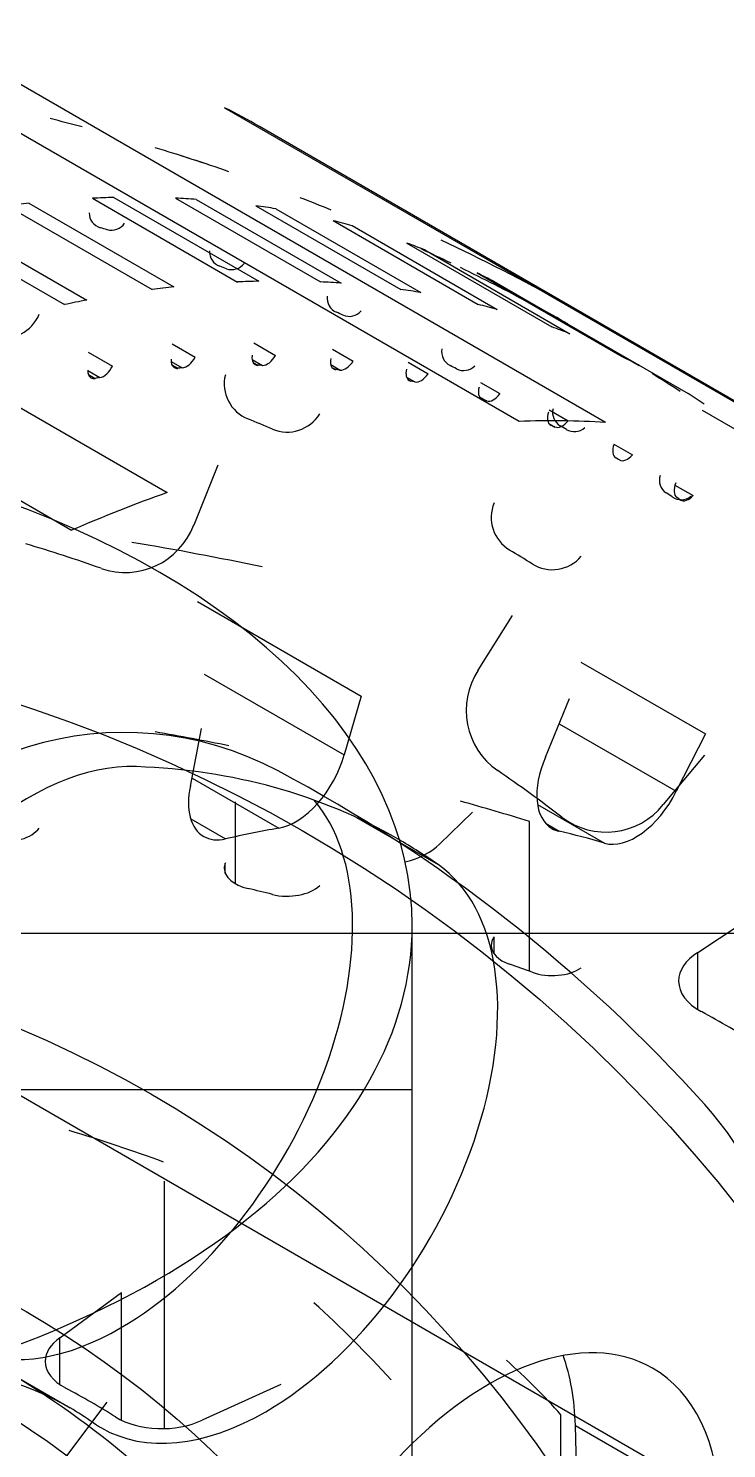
# Model space of a CAD drawing. Header units: millimetres. Extents: x 182.3 to 237.8, y 132.2 to 164.6.
# Drawn here: x 213.65 to 218.94, y 153.8 to 164.55 of the extents above; entities that cross this region are included whole.
import ezdxf

# ---------------------------------------------------------------- set-up
doc = ezdxf.new("R2010")
doc.units = ezdxf.units.MM
for name, color, linetype in [('V_06_Gears_Drive_Az_Pinion_0', 7, 'CONTINUOUS'), ('V_06_Gears_Drive_Az_Pinion_1', 7, 'CONTINUOUS'), ('V_06_Gears_Drive_Az_Pinion_2', 7, 'CONTINUOUS'), ('V_06_Gears_Drive_Az_Pinion_3', 7, 'CONTINUOUS'), ('V_06_Gears_Drive_El_Drive_Shaft_2', 7, 'CONTINUOUS'), ('V_06_Gears_Drive_El_Gear_2', 7, 'CONTINUOUS'), ('V_06_Gears_Drive_El_Gear_3', 7, 'CONTINUOUS'), ('V_06_Gears_Drive_El_Pinion_2', 7, 'CONTINUOUS'), ('V_06_Gears_Drive_El_Pinion_3', 7, 'CONTINUOUS'), ('V_06_Gears_Drive_El_Shaft_Bushing_0', 7, 'CONTINUOUS'), ('V_06_Gears_Drive_El_Shaft_Bushing_1', 7, 'CONTINUOUS'), ('V_06_Gears_Drive_El_Shaft_Bushing_2', 7, 'CONTINUOUS'), ('V_06_Gears_Drive_El_Shaft_Bushing_3', 7, 'CONTINUOUS'), ('V_06_Gears_Drive_Sensor_Gear_1', 7, 'CONTINUOUS'), ('V_06_Gears_Drive_Sensor_Gear_3', 7, 'CONTINUOUS'), ('V_06_Gears_Drive_Sensor_Idler_1', 7, 'CONTINUOUS'), ('V_06_Gears_Drive_Sensor_Idler_3', 7, 'CONTINUOUS')]:
    doc.layers.add(name, color=color, linetype=linetype)

msp = doc.modelspace()

# ---------------------------------------------------------------- linework, layer by layer
at = {"layer": 'V_06_Gears_Drive_Az_Pinion_0'}
msp.add_line((216.559, 149.229), (216.559, 156.516), dxfattribs=at)
msp.add_open_spline([(203.441, 156.516), (203.606, 156.516), (204.091, 156.516), (204.872, 156.516), (205.911, 156.516), (207.154, 156.516), (208.541, 156.516), (210, 156.516), (211.459, 156.516), (212.846, 156.516), (214.089, 156.516), (215.128, 156.516), (215.909, 156.516), (216.394, 156.516), (216.559, 156.516)], degree=1, dxfattribs=at)
at = {"layer": 'V_06_Gears_Drive_Az_Pinion_1'}
for p, q in [((215.086, 161.243), (214.904, 160.789)), ((217.06, 159.691), (217.32, 160.104)), ((218.775, 159.047), (218.461, 158.672))]:
    msp.add_line(p, q, dxfattribs=at)
msp.add_circle((210, 148.5), 6.559, dxfattribs=at)
for centre, radius, start, end in [((209.999, 148.501), 15.957, 61.135, 64.8595), ((214.385, 160.984), 0.554, -109.319, -20.5543), ((210, 148.5), 12.678, 70.6434, 73.3566), ((217.522, 159.385), 0.554, 146.5543, -124.681), ((210, 148.5), 12.678, 52.6434, 55.3566), ((218.028, 159.018), 0.554, -127.319, -38.5543)]:
    msp.add_arc(centre, radius, start, end, dxfattribs=at)
at = {"layer": 'V_06_Gears_Drive_Az_Pinion_2'}
msp.add_line((216.559, 149.229), (216.559, 156.516), dxfattribs=at)
msp.add_open_spline([(211.026, 156.516), (211.674, 156.516), (212.305, 156.516), (212.912, 156.516), (213.489, 156.516), (214.031, 156.516), (214.532, 156.516), (214.987, 156.516), (215.391, 156.516), (215.74, 156.516), (216.031, 156.516), (216.26, 156.516), (216.425, 156.516), (216.525, 156.516), (216.559, 156.516)], degree=1, dxfattribs=at)
at = {"layer": 'V_06_Gears_Drive_Az_Pinion_3'}
for p, q in [((217.017, 158.615), (216.766, 158.373)), ((216.559, 151.808), (216.559, 157.758)), ((218.724, 157.552), (219.045, 157.764)), ((218.724, 157.12), (218.724, 157.552))]:
    msp.add_line(p, q, dxfattribs=at)
for centre, major_axis, start_param, end_param in [((210, 157.758), (6.559, 0), 0, 3.141593), ((209.999, 151.808), (15.957, 0), 1.224086, 1.289091), ((216.284, 158.531), (-0.554, 0), -4.300646, -3.657412), ((210, 157.758), (6.559, 0), 3.141593, 5.654867), ((210, 157.758), (6.559, 0), 5.654867, 0), ((219.132, 157.336), (-0.554, 0), -0.740818, 0), ((219.132, 157.336), (-0.554, 0), 0, -5.474766), ((210, 151.808), (12.678, 0), 0.761721, 0.809076)]:
    msp.add_ellipse(centre, major_axis=major_axis, ratio=0.57735, start_param=start_param, end_param=end_param, dxfattribs=at)
at = {"layer": 'V_06_Gears_Drive_El_Drive_Shaft_2'}
msp.add_circle((210, 148.5), 6.333, dxfattribs=at)
at = {"layer": 'V_06_Gears_Drive_El_Gear_2'}
for centre, radius, start, end in [((210, 148.5), 15.833, 75.1436, 76.0562), ((210, 148.5), 15.833, 71.5436, 72.4562), ((210, 148.5), 15.833, 67.9436, 68.8562), ((214.229, 163.154), 0.118, -179.267, -106.0382), ((210, 148.5), 15.134, 73.698, 73.902), ((214.281, 163.139), 0.118, -106.3618, -33.133), ((215.141, 162.86), 0.118, 177.133, -109.6382), ((210, 148.5), 15.833, 64.3436, 65.2562), ((210, 148.5), 15.134, 70.098, 70.302), ((215.192, 162.841), 0.118, -109.9618, -36.733), ((216.032, 162.509), 0.118, 173.533, -113.2382), ((210, 148.5), 15.134, 66.498, 66.702), ((216.082, 162.487), 0.118, -113.5618, -40.333), ((210, 148.5), 15.833, 60.7436, 61.6562), ((216.9, 162.102), 0.118, 169.933, -116.8382), ((210, 148.5), 15.134, 62.898, 63.102), ((216.949, 162.077), 0.118, -117.1618, -43.933), ((210, 148.5), 15.833, 57.1436, 58.0562), ((217.741, 161.642), 0.118, 166.333, -120.4382), ((210, 148.5), 15.134, 59.298, 59.502), ((217.787, 161.614), 0.118, -120.7618, -47.533), ((218.55, 161.13), 0.118, 162.733, -124.0382), ((210, 148.5), 15.134, 55.698, 55.902), ((218.596, 161.099), 0.118, -124.3618, -51.133), ((214.377, 156.732), 2.486, 62, -118), ((210, 148.5), 11.809, 42, 62), ((216.928, 154.738), 2.486, -90, 42), ((210, 148.5), 6.837, 42, 62)]:
    msp.add_arc(centre, radius, start, end, dxfattribs=at)
at = {"layer": 'V_06_Gears_Drive_El_Gear_3'}
for p, q in [((214.137, 163.264), (215.236, 162.629)), ((214.298, 163.269), (215.397, 162.635)), ((214.766, 163.264), (215.865, 162.63)), ((214.922, 163.255), (216.021, 162.621)), ((213.489, 163.206), (214.588, 162.572)), ((213.655, 163.226), (214.754, 162.592)), ((215.374, 163.207), (216.473, 162.573)), ((215.525, 163.184), (216.624, 162.55)), ((212.825, 163.092), (213.924, 162.458)), ((212.995, 163.126), (214.094, 162.492)), ((215.959, 163.094), (217.058, 162.46)), ((216.103, 163.056), (217.202, 162.422)), ((216.518, 162.924), (217.617, 162.29)), ((216.656, 162.872), (217.754, 162.238)), ((217.049, 162.699), (218.148, 162.064)), ((217.179, 162.633), (218.278, 161.998)), ((217.551, 162.418), (218.65, 161.784)), ((215.359, 162.168), (215.523, 162.073)), ((214.105, 162.099), (214.288, 161.993)), ((214.741, 162.16), (214.914, 162.061)), ((215.955, 162.122), (216.112, 162.031)), ((214.101, 161.958), (214.192, 161.905)), ((214.732, 162.028), (214.817, 161.979)), ((214.738, 162.001), (214.782, 161.976)), ((215.346, 162.043), (215.425, 161.998)), ((215.354, 162.019), (215.391, 161.998)), ((215.942, 162.004), (216.013, 161.962)), ((215.951, 161.983), (215.98, 161.966)), ((216.528, 162.022), (216.68, 161.935)), ((214.106, 161.928), (214.156, 161.899)), ((216.516, 161.909), (216.58, 161.873)), ((216.526, 161.892), (216.549, 161.879)), ((217.076, 161.868), (217.223, 161.784)), ((217.068, 161.761), (217.123, 161.729)), ((217.078, 161.747), (217.093, 161.738)), ((217.597, 161.662), (217.74, 161.579)), ((218.757, 161.659), (219.119, 161.45)), ((217.595, 161.558), (217.641, 161.531)), ((217.604, 161.549), (217.612, 161.544)), ((218.088, 161.402), (218.228, 161.321)), ((218.116, 161.289), (218.102, 161.298)), ((218.103, 161.297), (218.103, 161.297)), ((218.549, 161.091), (218.687, 161.012)), ((216.137, 158.574), (216.755, 158.218)), ((212.869, 154.738), (213.968, 154.104)), ((217.796, 153.972), (218.895, 153.338))]:
    msp.add_line(p, q, dxfattribs=at)
for centre, major_axis, start_param, end_param in [((209.451, 148.817), (-7.917, -13.712), 3.479203, 3.49513), ((209.451, 148.817), (-7.917, -13.712), 3.416371, 3.432299), ((209.451, 148.817), (-7.917, -13.712), 3.542034, 3.557962), ((209.451, 148.817), (-7.917, -13.712), 3.353539, 3.369467), ((209.451, 148.817), (-7.917, -13.712), 3.290707, 3.306635), ((209.451, 148.817), (-7.917, -13.712), 3.227875, 3.243803), ((210.549, 148.183), (-7.917, -13.712), 3.479203, 3.49513), ((210.549, 148.183), (-7.917, -13.712), 3.416371, 3.432299), ((209.451, 148.817), (-7.917, -13.712), 3.165043, 3.180971), ((210.549, 148.183), (-7.917, -13.712), 3.604866, 3.620794), ((210.549, 148.183), (-7.917, -13.712), 3.542034, 3.557962), ((210.549, 148.183), (-7.917, -13.712), 3.353539, 3.369467), ((210.549, 148.183), (-7.917, -13.712), 3.290707, 3.306635), ((210.549, 148.183), (-7.917, -13.712), 3.227875, 3.243803), ((214.85, 162.086), (0.059, 0.102), -2.767425, -1.489342), ((215.428, 162.106), (0.059, 0.102), -4.102693, -3.141593), ((215.463, 162.105), (0.059, 0.102), -2.830257, -1.552173), ((210.549, 148.183), (-7.917, -13.712), 3.165043, 3.180971), ((214.184, 162.006), (0.059, 0.102), -3.97703, -3.141593), ((214.221, 162.012), (0.059, 0.102), -2.704593, -1.42651), ((214.815, 162.083), (0.059, 0.102), -4.039861, -3.141593), ((214.815, 162.083), (0.059, 0.102), -3.141593, -2.761778), ((210.549, 148.183), (-7.567, -13.107), 3.516804, 3.520364), ((215.428, 162.106), (0.059, 0.102), -3.141593, -2.82461), ((210.549, 148.183), (-7.567, -13.107), 3.453972, 3.457532), ((216.023, 162.073), (0.059, 0.102), -4.165525, -3.141593), ((216.023, 162.073), (0.059, 0.102), -3.141593, -2.887442), ((210.549, 148.183), (-7.567, -13.107), 3.39114, 3.3947), ((216.056, 162.07), (0.059, 0.102), -2.893089, -1.615005), ((216.595, 161.986), (0.059, 0.102), -4.228357, -3.141593), ((214.184, 162.006), (0.059, 0.102), -3.141593, -2.698946), ((210.549, 148.183), (-7.567, -13.107), 3.579636, 3.583195), ((216.595, 161.986), (0.059, 0.102), -3.141593, -2.950273), ((210.549, 148.183), (-7.567, -13.107), 3.328308, 3.331868), ((216.627, 161.979), (0.059, 0.102), -2.955921, -1.677837), ((217.144, 161.844), (0.059, 0.102), -4.291189, -3.141593), ((217.144, 161.844), (0.059, 0.102), -3.141593, -3.013105), ((210.549, 148.183), (-7.567, -13.107), 3.265477, 3.269036), ((217.175, 161.834), (0.059, 0.102), -3.018753, -1.740669), ((210.549, 148.183), (-7.917, -13.712), 3.102212, 3.118139), ((217.667, 161.648), (0.059, 0.102), -4.354021, -3.141593), ((217.667, 161.648), (0.059, 0.102), -3.141593, -3.075937), ((210.549, 148.183), (-7.567, -13.107), 3.202645, 3.206204), ((217.696, 161.636), (0.059, 0.102), -3.081584, -1.803501), ((218.162, 161.399), (0.059, 0.102), -4.416853, -3.141593), ((218.189, 161.384), (0.059, 0.102), -3.141593, -1.866333), ((210.549, 148.183), (-7.567, -13.107), 3.141593, 3.143372), ((218.162, 161.399), (0.059, 0.102), -3.141593, -3.138769), ((210.549, 148.183), (-7.567, -13.107), 3.139813, 3.141593), ((218.189, 161.384), (0.059, 0.102), -3.144416, -3.141593), ((218.627, 161.098), (0.059, 0.102), -4.479684, -3.201601), ((210.549, 148.183), (-7.567, -13.107), 3.076981, 3.080541), ((218.652, 161.08), (0.059, 0.102), -3.141593, -1.929164), ((218.652, 161.08), (0.059, 0.102), -3.207248, -3.141593), ((213.644, 156.691), (-1.243, -2.153), 3.438299, 0), ((210.549, 148.183), (-5.905, -10.227), 3.141593, 3.438299), ((214.35, 156.739), (-1.243, -2.153), 0.785398, 2.941059), ((210.549, 148.183), (-5.905, -10.227), 3.089233, 3.141593), ((215.449, 156.105), (-1.243, -2.153), 0.785398, 3.089233), ((214.35, 156.739), (-1.243, -2.153), 0.101426, 0.785398), ((217.138, 152.252), (-1.243, -2.153), 3.141593, 5.532694), ((210.549, 148.183), (-3.418, -5.921), 3.141593, 3.438299), ((216.039, 152.887), (-1.243, -2.153), 2.391101, 2.683831), ((217.138, 152.252), (-1.243, -2.153), 2.391101, 3.141593), ((210.549, 148.183), (-3.418, -5.921), 3.089233, 3.141593), ((215.449, 156.105), (-1.243, -2.153), 6.230825, 0), ((215.449, 156.105), (-1.243, -2.153), 0, 0.785398), ((209.451, 148.817), (-5.905, -10.227), 2.042035, 2.391101)]:
    msp.add_ellipse(centre, major_axis=major_axis, ratio=0.57735, start_param=start_param, end_param=end_param, dxfattribs=at)
at = {"layer": 'V_06_Gears_Drive_El_Pinion_2'}
for p, q in [((215.086, 161.243), (214.904, 160.789)), ((217.06, 159.691), (217.32, 160.104)), ((218.775, 159.047), (218.461, 158.672))]:
    msp.add_line(p, q, dxfattribs=at)
for centre, radius, start, end in [((209.999, 148.501), 15.957, 61.135, 64.8595), ((214.385, 160.984), 0.554, -109.319, -20.5543), ((210, 148.5), 12.678, 70.6434, 73.3566), ((217.522, 159.385), 0.554, 146.5543, -124.681), ((210, 148.5), 12.678, 52.6434, 55.3566), ((218.028, 159.018), 0.554, -127.319, -38.5543)]:
    msp.add_arc(centre, radius, start, end, dxfattribs=at)
at = {"layer": 'V_06_Gears_Drive_El_Pinion_3'}
for p, q in [((212.216, 164.55), (217.369, 161.575)), ((212.87, 164.542), (218.023, 161.567)), ((209.549, 164.01), (214.702, 161.035)), ((215.138, 163.949), (220.291, 160.974)), ((220.554, 160.832), (215.401, 163.807)), ((208.825, 163.725), (213.978, 160.75)), ((214.931, 160.21), (216.173, 159.493)), ((217.837, 159.752), (218.781, 159.207)), ((214.983, 159.661), (216.044, 159.049)), ((216.173, 159.493), (216.044, 159.049)), ((217.568, 159.032), (217.752, 159.476)), ((217.673, 159.284), (218.56, 158.773)), ((214.879, 158.813), (214.963, 159.249)), ((218.781, 159.207), (218.56, 158.773)), ((214.891, 158.873), (215.548, 158.494)), ((217.509, 158.673), (218.016, 158.381)), ((214.881, 158.564), (215.144, 158.412)), ((217.573, 158.528), (217.672, 158.471))]:
    msp.add_line(p, q, dxfattribs=at)
for centre, major_axis, start_param, end_param in [((207.423, 149.988), (-7.978, -13.819), 3.141593, 3.174047), ((212.576, 147.012), (-7.978, -13.819), 3.423201, 3.488206), ((212.575, 147.012), (-7.978, -13.819), 3.737361, 3.802366), ((215.677, 158.996), (0.277, 0.48), -2.693375, -1.144138), ((217.895, 158.971), (0.277, 0.48), -4.510729, -3.141593), ((215.256, 158.911), (0.277, 0.48), -4.19657, -3.141593), ((218.253, 158.878), (0.277, 0.48), -3.007534, -1.458297), ((215.256, 158.911), (0.277, 0.48), -3.141593, -2.647333), ((212.576, 147.012), (-6.339, -10.979), 3.589154, 3.636509), ((217.895, 158.971), (0.277, 0.48), -3.141593, -2.961492), ((212.576, 147.012), (-6.339, -10.979), 3.274995, 3.32235)]:
    msp.add_ellipse(centre, major_axis=major_axis, ratio=0.57735, start_param=start_param, end_param=end_param, dxfattribs=at)
at = {"layer": 'V_06_Gears_Drive_El_Shaft_Bushing_0'}
msp.add_line((196.5, 157.7), (225.5, 157.7), dxfattribs=at)
at = {"layer": 'V_06_Gears_Drive_El_Shaft_Bushing_1'}
msp.add_line((196.5, 157.7), (225.5, 157.7), dxfattribs=at)
at = {"layer": 'V_06_Gears_Drive_El_Shaft_Bushing_2'}
for radius in [11.5, 9.2, 7.3]:
    msp.add_circle((210, 148.5), radius, dxfattribs=at)
at = {"layer": 'V_06_Gears_Drive_El_Shaft_Bushing_3'}
msp.add_line((205.867, 160.929), (226.373, 149.09), dxfattribs=at)
at = {"layer": 'V_06_Gears_Drive_Sensor_Gear_1'}
for centre, radius, start, end in [((209.999, 148.5), 15.833, 70.9351, 73.0605), ((209.999, 148.5), 15.833, 61.9351, 64.0605), ((213.466, 162.495), 0.288, -103.9758, -22.3259), ((215.423, 161.859), 0.288, 166.3269, -112.0242), ((215.612, 161.781), 0.288, -112.9758, -31.3259), ((210, 148.5), 14.13, 67.0935, 67.9065), ((217.446, 160.847), 0.288, 157.3269, -121.0242), ((210, 148.5), 14.13, 58.0935, 58.9065), ((217.621, 160.739), 0.288, -121.9758, -40.3259)]:
    msp.add_arc(centre, radius, start, end, dxfattribs=at)
at = {"layer": 'V_06_Gears_Drive_Sensor_Gear_3'}
for p, q in [((217.449, 157.41), (217.449, 158.544)), ((215.143, 158.151), (215.143, 158.23)), ((217.18, 157.542), (217.18, 157.67))]:
    msp.add_line(p, q, dxfattribs=at)
for centre, major_axis, start_param, end_param in [((209.999, 150.478), (15.833, 0), 1.23805, 1.275146), ((209.999, 150.478), (15.833, 0), 1.080971, 1.118067), ((213.466, 158.558), (-0.288, 0), -4.956313, -3.531253), ((215.423, 158.191), (-0.288, 0), -0.238641, 0), ((215.423, 158.191), (-0.288, 0), 0, -5.096785), ((210, 150.478), (14.13, 0), 1.171002, 1.185192), ((215.612, 158.145), (-0.288, 0), -5.113392, -3.688333), ((217.446, 157.606), (-0.288, 0), -0.395721, 0), ((217.446, 157.606), (-0.288, 0), 0, -5.253864), ((210, 150.478), (14.13, 0), 1.013922, 1.028113), ((217.621, 157.544), (-0.288, 0), -5.270472, -3.845412)]:
    msp.add_ellipse(centre, major_axis=major_axis, ratio=0.57735, start_param=start_param, end_param=end_param, dxfattribs=at)
msp.add_open_spline([(215.219, 158.074), (215.219, 158.692)], degree=1, dxfattribs=at)
at = {"layer": 'V_06_Gears_Drive_Sensor_Idler_1'}
msp.add_line((214.246, 154.147), (213.791, 153.543), dxfattribs=at)
msp.add_arc((209.999, 148.501), 8.647, 42.258, 47.7388, dxfattribs=at)
at = {"layer": 'V_06_Gears_Drive_Sensor_Idler_3'}
for p, q in [((213.89, 154.634), (214.356, 154.978)), ((214.356, 154.011), (214.356, 154.978)), ((213.89, 154.28), (213.89, 154.634)), ((215.563, 154.281), (214.967, 154.012)), ((217.686, 152.271), (217.686, 154.053))]:
    msp.add_line(p, q, dxfattribs=at)
for centre, major_axis, start_param, end_param in [((209.999, 151.766), (8.647, 0), 0.99934, 1.094999), ((214.253, 154.457), (-0.475, 0), -0.702056, 0), ((214.253, 154.457), (-0.475, 0), 0, -5.454053), ((209.999, 151.766), (8.647, 0), 0.475741, 0.5714), ((210, 151.766), (5.834, 0), 0.739545, 0.831252), ((214.661, 154.221), (-0.475, 0), -5.541521, -4.010333)]:
    msp.add_ellipse(centre, major_axis=major_axis, ratio=0.57735, start_param=start_param, end_param=end_param, dxfattribs=at)
msp.add_open_spline([(214.683, 153.948), (214.683, 155.821)], degree=1, dxfattribs=at)

doc.saveas('drawing.dxf')
